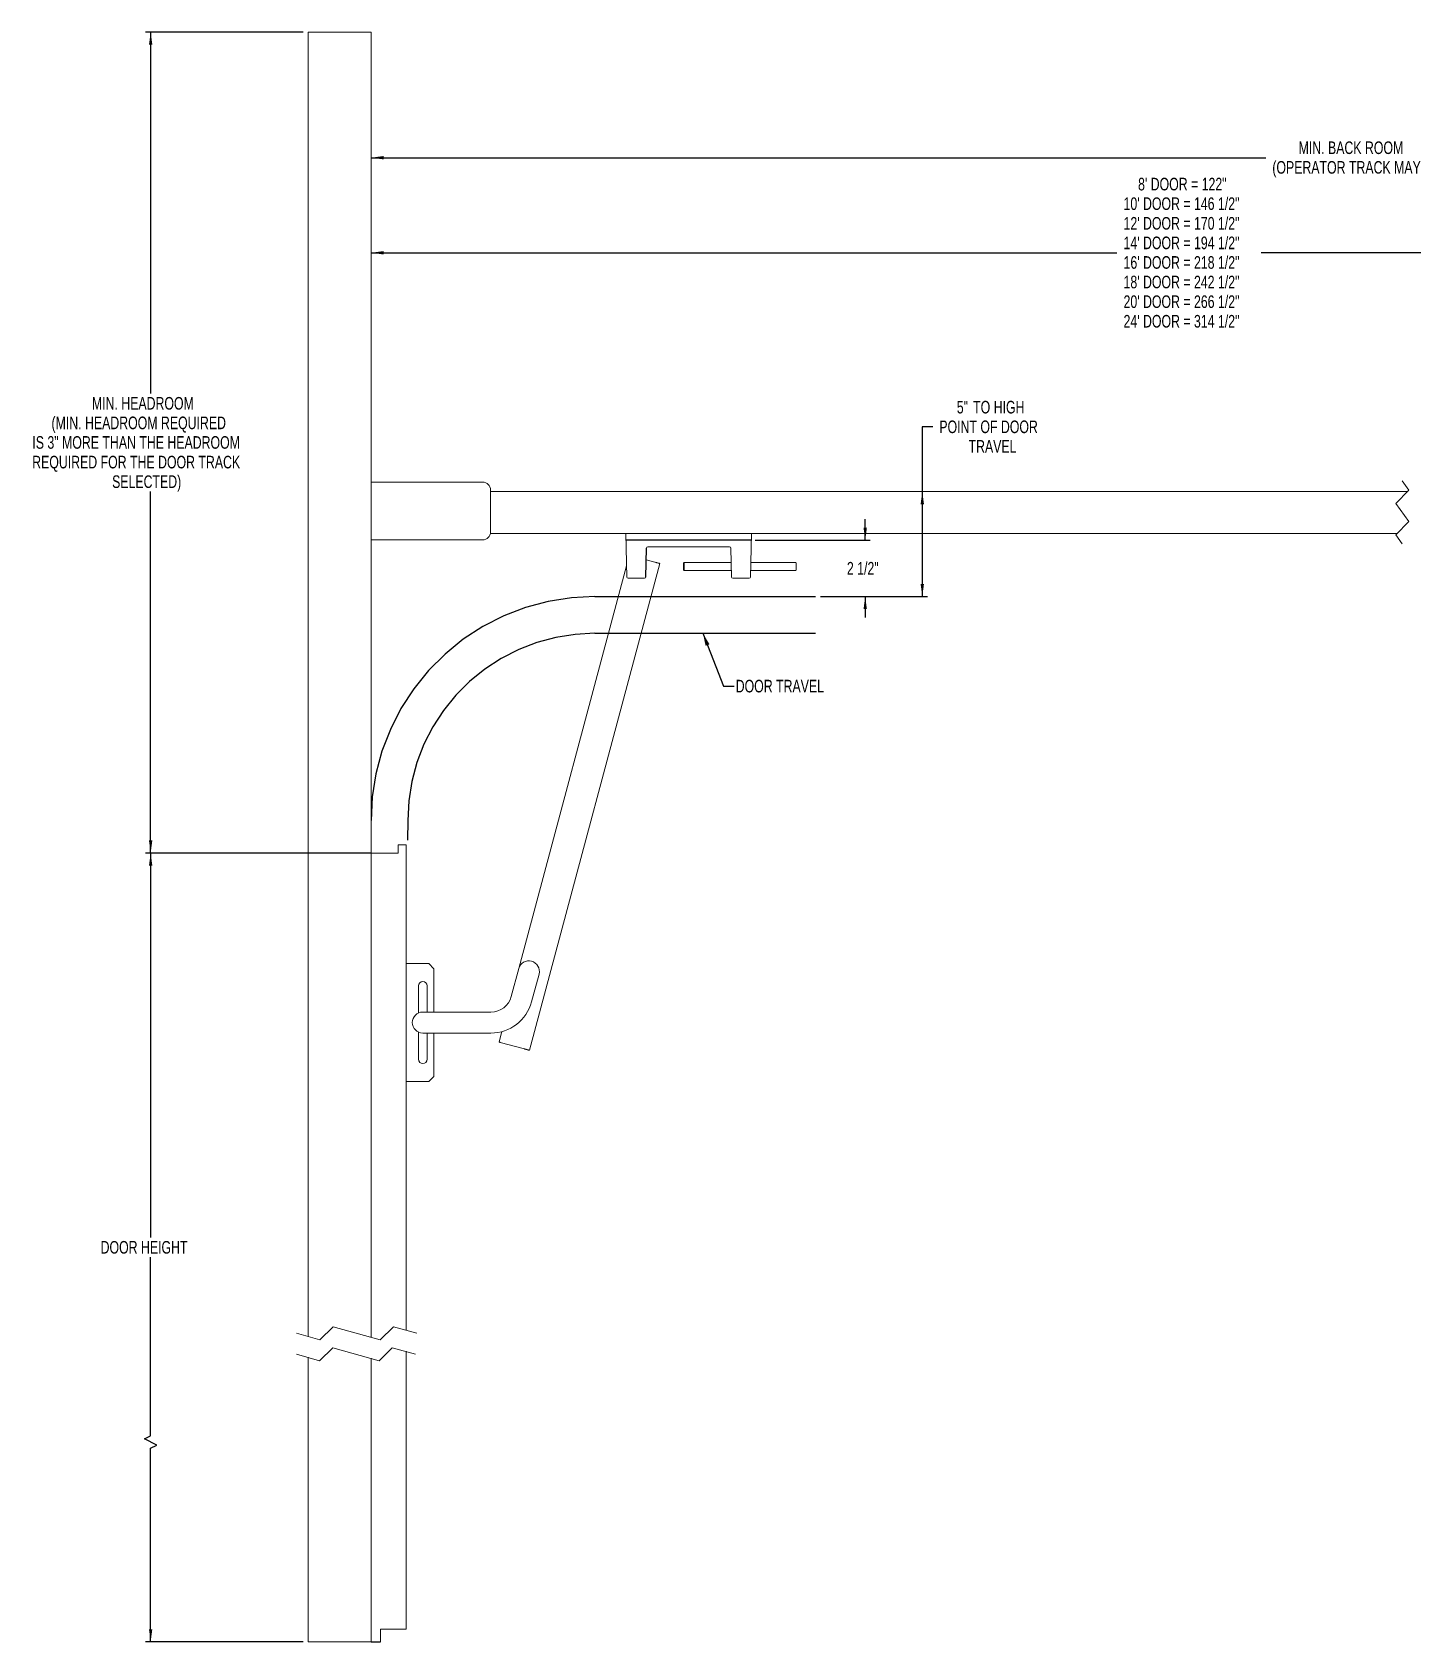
# Model space of a CAD drawing. Header units: inches. Extents: x 0.8 to 33.3, y 1.3 to 20.5.
# Drawn here: x 0.83 to 17.27, y 1.3 to 20.47 of the extents above; entities that cross this region are included whole.
import ezdxf
from ezdxf.lldxf.tags import DXFTag

# ---------------------------------------------------------------- set-up
doc = ezdxf.new("R2010")
doc.units = ezdxf.units.IN
doc.header["$MEASUREMENT"] = 0
doc.layers.add('DIM', color=1, linetype='Continuous')
doc.styles.add('SLDTEXTSTYLE0', font='ARIAL.TTF', dxfattribs={"width": 0.7})
doc.styles.get("Standard").update_dxf_attribs({"font": 'ARIAL.TTF'})
tags = doc.linetypes.add('CENTERX2', pattern=[0.8, 0.5, -0.1, 0.1, -0.1]).pattern_tags.tags
tags[10:11] = [DXFTag(74, 4), DXFTag(75, 0), DXFTag(340, '0'), DXFTag(46, 1.0), DXFTag(50, 0.0), DXFTag(44, 0.0), DXFTag(45, 0.0)]
tags[8:9] = [DXFTag(74, 4), DXFTag(75, 0), DXFTag(340, '0'), DXFTag(46, 1.0), DXFTag(50, 0.0), DXFTag(44, 0.0), DXFTag(45, 0.0)]
tags[6:7] = [DXFTag(74, 4), DXFTag(75, 0), DXFTag(340, '0'), DXFTag(46, 1.0), DXFTag(50, 0.0), DXFTag(44, 0.0), DXFTag(45, 0.0)]
tags[4:5] = [DXFTag(74, 4), DXFTag(75, 0), DXFTag(340, '0'), DXFTag(46, 1.0), DXFTag(50, 0.0), DXFTag(44, 0.0), DXFTag(45, 0.0)]
tags = doc.linetypes.add('HIDDEN', pattern=[0.075, 0.05, -0.025]).pattern_tags.tags
tags[6:7] = [DXFTag(74, 4), DXFTag(75, 0), DXFTag(340, '0'), DXFTag(46, 1.0), DXFTag(50, 0.0), DXFTag(44, 0.0), DXFTag(45, 0.0)]
tags[4:5] = [DXFTag(74, 4), DXFTag(75, 0), DXFTag(340, '0'), DXFTag(46, 1.0), DXFTag(50, 0.0), DXFTag(44, 0.0), DXFTag(45, 0.0)]
doc.dimstyles.new('SLDDIMSTYLE0', dxfattribs={"dimtxt": 0.15, "dimasz": 0.15, "dimexe": 0, "dimexo": 0.0625, "dimgap": 0.0375, "dimtad": 0, "dimtih": 1, "dimtoh": 1, "dimdec": 3, "dimlfac": 4, "dimrnd": 1e-09, "dimzin": 12, "dimdsep": 46, "dimtxsty": 'SLDTEXTSTYLE0', "dimsah": 1, "dimcen": 0.09, "dimadec": 0, "dimazin": 0, "dimtfac": 1, "dimtdec": 3, "dimtofl": 0, "dimtmove": 0, "dimatfit": 3, "dimfxl": 0, "dimtolj": 1, "dimtzin": 12, "dimarcsym": 0})
doc.dimstyles.new('SLDDIMSTYLE1', dxfattribs={"dimtxt": 0.15, "dimasz": 0.15, "dimexe": 0, "dimexo": 0.0625, "dimgap": 0.0375, "dimtad": 0, "dimtih": 1, "dimtoh": 1, "dimdec": 3, "dimlfac": 4, "dimrnd": 1e-09, "dimzin": 12, "dimdsep": 46, "dimtxsty": 'SLDTEXTSTYLE0', "dimsah": 1, "dimcen": 0.09, "dimadec": 0, "dimazin": 0, "dimtfac": 1, "dimtdec": 3, "dimtofl": 0, "dimtmove": 0, "dimatfit": 3, "dimfxl": 0, "dimtolj": 1, "dimtzin": 12, "dimarcsym": 0})
doc.dimstyles.new('SLDDIMSTYLE2', dxfattribs={"dimtxt": 0.15, "dimasz": 0.15, "dimexe": 0, "dimexo": 0.0625, "dimgap": 0.0375, "dimtad": 0, "dimtih": 1, "dimtoh": 1, "dimdec": 0, "dimrnd": 1e-09, "dimzin": 0, "dimdsep": 46, "dimtxsty": 'Standard', "dimsah": 1, "dimcen": 0.09, "dimadec": 0, "dimazin": 0, "dimtfac": 1, "dimtdec": 0, "dimtofl": 0, "dimtmove": 0, "dimatfit": 3, "dimfxl": 0, "dimtolj": 1, "dimtzin": 0, "dimarcsym": 0})

# ---------------------------------------------------------------- blocks, each defined once
blk = doc.blocks.new('*D9')
at = {"layer": 'DIM'}
for p, q in [((11.553, 15.77), (11.428, 15.77)), ((11.428, 15.77), (11.428, 15)), ((11.428, 15), (11.428, 13.75)), ((10.217, 13.75), (11.488, 13.75))]:
    blk.add_line(p, q, dxfattribs=at)
for points in [[(11.428, 15), (11.408, 14.85), (11.448, 14.85)], [(11.428, 13.75), (11.448, 13.9), (11.408, 13.9)]]:
    blk.add_solid(points, dxfattribs=at)
at = {"layer": 'DIM', "char_height": 0.15, "attachment_point": 1, "style": 'SLDTEXTSTYLE0'}
for s, insert in [('5"', (11.839, 16.08)), (' TO HIGH', (11.993, 16.08)), ('POINT OF DOOR', (11.631, 15.846)), ('TRAVEL', (11.979, 15.613))]:
    blk.add_mtext(s, dxfattribs=dict(at, insert=insert))
blk = doc.blocks.new('*D10')
at = {"layer": 'DIM'}
for p, q in [((10.748, 14.42), (10.748, 14.67)), ((9.438, 14.42), (10.808, 14.42)), ((10.217, 13.75), (10.808, 13.75)), ((10.748, 13.75), (10.748, 13.5))]:
    blk.add_line(p, q, dxfattribs=at)
for points in [[(10.748, 14.42), (10.768, 14.57), (10.728, 14.57)], [(10.748, 13.75), (10.728, 13.6), (10.768, 13.6)]]:
    blk.add_solid(points, dxfattribs=at)
at = {"layer": 'DIM', "insert": (10.53, 14.162), "char_height": 0.15, "attachment_point": 1, "style": 'SLDTEXTSTYLE0'}
blk.add_mtext('2 1/2"', dxfattribs=at)
blk = doc.blocks.new('*D11')
at = {"layer": 'DIM'}
for p, q in [((4.052, 20.47), (2.177, 20.47)), ((2.237, 20.47), (2.237, 16.166)), ((2.237, 10.696), (2.237, 15)), ((4.052, 10.696), (2.177, 10.696))]:
    blk.add_line(p, q, dxfattribs=at)
for points in [[(2.237, 20.47), (2.217, 20.32), (2.257, 20.32)], [(2.237, 10.696), (2.257, 10.846), (2.217, 10.846)]]:
    blk.add_solid(points, dxfattribs=at)
at = {"layer": 'DIM', "char_height": 0.15, "attachment_point": 1, "style": 'SLDTEXTSTYLE0'}
for s, insert in [('MIN. HEADROOM', (1.537, 16.126)), ('(MIN. HEADROOM REQUIRED', (1.056, 15.893)), ('IS 3" MORE THAN THE HEADROOM', (0.828, 15.66)), ('REQUIRED FOR THE DOOR TRACK', (0.826, 15.426)), ('SELECTED)', (1.778, 15.193))]:
    blk.add_mtext(s, dxfattribs=dict(at, insert=insert))
blk = doc.blocks.new('*D12')
at = {"layer": 'DIM'}
for p, q in [((4.224, 10.696), (2.177, 10.696)), ((2.237, 10.696), (2.237, 6.117)), ((2.237, 3.759), (2.237, 5.884)), ((2.162, 3.722), (2.237, 3.759)), ((2.312, 3.647), (2.162, 3.722)), ((2.237, 3.609), (2.312, 3.647)), ((2.237, 1.305), (2.237, 3.609)), ((4.052, 1.305), (2.177, 1.305))]:
    blk.add_line(p, q, dxfattribs=at)
for points in [[(2.237, 10.696), (2.217, 10.546), (2.257, 10.546)], [(2.237, 1.305), (2.257, 1.455), (2.217, 1.455)]]:
    blk.add_solid(points, dxfattribs=at)
at = {"layer": 'DIM', "insert": (1.641, 6.077), "char_height": 0.15, "attachment_point": 1, "style": 'SLDTEXTSTYLE0'}
blk.add_mtext('DOOR HEIGHT', dxfattribs=at)
blk = doc.blocks.new('*D13')
at = {"layer": 'DIM'}
for p, q in [((4.862, 17.843), (13.747, 17.843)), ((19.402, 17.843), (15.463, 17.843)), ((19.44, 17.768), (19.402, 17.843)), ((19.515, 17.918), (19.44, 17.768)), ((19.552, 17.843), (19.515, 17.918)), ((24.349, 17.843), (19.552, 17.843)), ((24.349, 15.204), (24.349, 17.903))]:
    blk.add_line(p, q, dxfattribs=at)
for points in [[(4.862, 17.843), (5.012, 17.823), (5.012, 17.863)], [(24.349, 17.843), (24.199, 17.863), (24.199, 17.823)]]:
    blk.add_solid(points, dxfattribs=at)
at = {"layer": 'DIM', "char_height": 0.15, "attachment_point": 1, "style": 'SLDTEXTSTYLE0'}
for s, insert in [('8\' DOOR = 122"', (13.998, 18.736)), ('10\' DOOR = 146 1/2"', (13.825, 18.503)), ('12\' DOOR = 170 1/2"', (13.825, 18.269)), ('14\' DOOR = 194 1/2"', (13.825, 18.036)), ('16\' DOOR = 218 1/2"', (13.825, 17.803)), ('18\' DOOR = 242 1/2"', (13.825, 17.57)), ('20\' DOOR = 266 1/2"', (13.825, 17.336)), ('24\' DOOR = 314 1/2"', (13.825, 17.103))]:
    blk.add_mtext(s, dxfattribs=dict(at, insert=insert))
blk = doc.blocks.new('*D14')
at = {"layer": 'DIM'}
for p, q in [((4.862, 18.975), (15.518, 18.975)), ((25.449, 18.975), (21.754, 18.975)), ((25.486, 18.9), (25.449, 18.975)), ((25.561, 19.05), (25.486, 18.9)), ((25.599, 18.975), (25.561, 19.05)), ((32.411, 18.975), (25.599, 18.975)), ((32.411, 14.095), (32.411, 19.035))]:
    blk.add_line(p, q, dxfattribs=at)
for points in [[(4.862, 18.975), (5.012, 18.955), (5.012, 18.995)], [(32.411, 18.975), (32.261, 18.995), (32.261, 18.955)]]:
    blk.add_solid(points, dxfattribs=at)
at = {"layer": 'DIM', "char_height": 0.15, "attachment_point": 1, "style": 'SLDTEXTSTYLE0'}
for s, insert in [('MIN. BACK ROOM', (15.91, 19.169)), (' = DOOR HEIGHT + 4\'-10" (ALLOWS FOR ACCESS)', (17.346, 19.169)), ('(OPERATOR TRACK MAY NEED TO BE SHORTENED FOR MIN. BACKROOM)', (15.597, 18.935))]:
    blk.add_mtext(s, dxfattribs=dict(at, insert=insert))

msp = doc.modelspace()

# ---------------------------------------------------------------- linework, layer by layer
at = {"color": 7, "linetype": 'Continuous', "lineweight": 15}
for p, q in [((4.111605, 20.469535), (4.861605, 20.469535)), ((4.111605, 20.469535), (4.111605, 4.943005)), ((4.861605, 20.469535), (4.861605, 4.933977)), ((4.861605, 15.112378), (4.902979, 15.112378)), ((6.191478, 15.112378), (4.902979, 15.112378)), ((6.285229, 14.518628), (6.285229, 15.018628)), ((6.285229, 14.999878), (17.207984, 14.999878)), ((4.902979, 14.424877), (4.861605, 14.424877)), ((4.902979, 14.424877), (6.191478, 14.424877)), ((6.283335, 14.499878), (17.082984, 14.499878)), ((7.910032, 13.981885), (7.896468, 14.499878)), ((9.394901, 14.499878), (9.381338, 13.981885)), ((8.13959, 14.187047), (8.241266, 14.159803)), ((9.079271, 14.342278), (8.158267, 14.342278)), ((9.131073, 14.342278), (9.079271, 14.342278)), ((9.155122, 13.981885), (9.146068, 14.32767)), ((7.906474, 14.11775), (6.621054, 9.320499)), ((8.301637, 14.143627), (6.748722, 8.348072)), ((8.583185, 14.068527), (8.583185, 14.147278)), ((8.590685, 14.154778), (8.590685, 14.061027)), ((9.926934, 14.147278), (9.926934, 14.068527)), ((8.119223, 13.967278), (7.925027, 13.967278)), ((9.366343, 13.967278), (9.170117, 13.967278)), ((5.185479, 10.793994), (5.185479, 10.696493)), ((5.185479, 10.793994), (5.188518, 10.793994)), ((5.188518, 10.793994), (5.200967, 10.793994)), ((5.200967, 10.793994), (5.205838, 10.793994)), ((5.205838, 10.793994), (5.280479, 10.793994)), ((5.280479, 10.793994), (5.280479, 5.018002)), ((5.185479, 10.696493), (4.861605, 10.696493)), ((5.280479, 9.381292), (5.549103, 9.381292)), ((5.549103, 9.381292), (5.611604, 9.318792)), ((5.611604, 8.803167), (5.611604, 9.318792)), ((6.621054, 9.320499), (6.532085, 8.988462)), ((6.773567, 8.923758), (6.862536, 9.255794)), ((5.427354, 8.792401), (5.427354, 9.115042)), ((5.528854, 9.115042), (5.528854, 8.803167)), ((5.913603, 8.803167), (5.478103, 8.803167)), ((5.913603, 8.803167), (5.978104, 8.803167)), ((6.000604, 8.803167), (5.978104, 8.803167)), ((6.290604, 8.803167), (6.000604, 8.803167)), ((5.427354, 8.240042), (5.427354, 8.563933)), ((5.478103, 8.553167), (5.523247, 8.553167)), ((5.523247, 8.553167), (5.913603, 8.553167)), ((5.528854, 8.553167), (5.528854, 8.240042)), ((5.611604, 8.037542), (5.611604, 8.553167)), ((5.978104, 8.553167), (5.913603, 8.553167)), ((5.978104, 8.553167), (6.000604, 8.553167)), ((6.000604, 8.553167), (6.290604, 8.553167)), ((6.420013, 8.570204), (6.386499, 8.445129)), ((6.401592, 8.441085), (6.688351, 8.364248)), ((5.280479, 7.975042), (5.549103, 7.975042)), ((5.611604, 8.037542), (5.549103, 7.975042)), ((4.111605, 4.692469), (4.111605, 1.304958)), ((4.861605, 4.680895), (4.861605, 1.304958)), ((5.280479, 4.763797), (5.280479, 1.455209)), ((5.188518, 1.455209), (4.97423, 1.455209)), ((4.97423, 1.455209), (4.97423, 1.304958)), ((5.200967, 1.455209), (5.188518, 1.455209)), ((5.205838, 1.455209), (5.200967, 1.455209)), ((5.280479, 1.455209), (5.205838, 1.455209)), ((4.111605, 1.304958), (4.861605, 1.304958))]:
    msp.add_line(p, q, dxfattribs=at)
at = {"color": 7, "linetype": 'HIDDEN', "lineweight": 0}
for p, q in [((17.224224, 15.017225), (17.066743, 14.859745)), ((17.145484, 15.125985), (17.224224, 15.017225)), ((17.066743, 14.859745), (17.224224, 14.642225)), ((17.224224, 14.642225), (17.066743, 14.484745)), ((17.066743, 14.484745), (17.145484, 14.375985)), ((4.410128, 5.056873), (4.252648, 4.899392)), ((4.970523, 4.899392), (4.410128, 5.056873)), ((5.128003, 5.056873), (4.970523, 4.899392)), ((5.408201, 4.978132), (5.128003, 5.056873)), ((4.252648, 4.899392), (3.972451, 4.978132)), ((4.40591, 4.806873), (4.248429, 4.649392)), ((4.957867, 4.649392), (4.40591, 4.806873)), ((5.115347, 4.806873), (4.957867, 4.649392)), ((5.391326, 4.728132), (5.115347, 4.806873)), ((4.248429, 4.649392), (3.972451, 4.728132))]:
    msp.add_line(p, q, dxfattribs=at)
for p, q in [((9.392804, 14.419779), (7.898565, 14.419779)), ((8.134218, 13.981885), (8.143272, 14.32767)), ((4.861605, 1.304958), (4.97423, 1.304958))]:
    msp.add_line(p, q)
at = {"color": 0, "linetype": 'CENTERX2'}
for p, q in [((6.703049, 13.619453), (6.442645, 13.519493)), ((6.972476, 13.691645), (6.703049, 13.619453)), ((7.247972, 13.73528), (6.972476, 13.691645)), ((7.52652, 13.749878), (7.247972, 13.73528)), ((7.52652, 13.749878), (10.157438, 13.749878)), ((6.442645, 13.519493), (6.194116, 13.39286)), ((5.960185, 13.240945), (5.743416, 13.065408)), ((6.194116, 13.39286), (5.960185, 13.240945)), ((7.06345, 13.263647), (6.838263, 13.203309)), ((7.29371, 13.300118), (7.06345, 13.263647)), ((7.52652, 13.312318), (7.29371, 13.300118)), ((7.52652, 13.312318), (10.157438, 13.312318)), ((5.743416, 13.065408), (5.546182, 12.868174)), ((6.620617, 13.119762), (6.412896, 13.013924)), ((6.838263, 13.203309), (6.620617, 13.119762)), ((5.546182, 12.868174), (5.370645, 12.651405)), ((6.217376, 12.886952), (6.0362, 12.740238)), ((6.412896, 13.013924), (6.217376, 12.886952)), ((5.370645, 12.651405), (5.218728, 12.417473)), ((6.0362, 12.740238), (5.871351, 12.57539)), ((5.871351, 12.57539), (5.724638, 12.394213)), ((5.218728, 12.417473), (5.092097, 12.168944)), ((5.724638, 12.394213), (5.597666, 12.198693)), ((5.092097, 12.168944), (4.992137, 11.908539)), ((5.597666, 12.198693), (5.491827, 11.990972)), ((4.992137, 11.908539), (4.919945, 11.639113)), ((5.491827, 11.990972), (5.40828, 11.773327)), ((5.40828, 11.773327), (5.347941, 11.54814)), ((4.919945, 11.639113), (4.876309, 11.363617)), ((5.347941, 11.54814), (5.311472, 11.31788)), ((4.876309, 11.363617), (4.86171, 11.085068)), ((5.311472, 11.31788), (5.299271, 11.085068)), ((5.299271, 11.085068), (5.297354, 10.850244))]:
    msp.add_line(p, q, dxfattribs=at)
at = {"color": 0, "linetype": 'Continuous'}
msp.add_line((4.853603, 10.696493), (4.111605, 10.696493), dxfattribs=at)
at = {"color": 7, "linetype": 'Continuous', "lineweight": 15, "flags": 128}
for points in [[(8.241266, 14.159803), (8.247155, 14.158225), (8.252817, 14.156708), (8.258036, 14.155309), (8.26261, 14.154083), (8.266364, 14.153078), (8.269153, 14.15233), (8.270871, 14.15187), (8.271451, 14.151714)], [(8.271451, 14.151714), (8.2726, 14.151407), (8.275872, 14.150531), (8.280768, 14.149219), (8.286544, 14.147671), (8.292319, 14.146124), (8.297215, 14.144812), (8.300488, 14.143934), (8.301637, 14.143627)], [(6.401592, 8.441085), (6.395817, 8.442633), (6.39092, 8.443944), (6.387648, 8.444821), (6.386499, 8.445129)], [(5.522821, 8.216793), (5.527125, 8.227657), (5.528854, 8.240792)], [(6.718537, 8.35616), (6.717956, 8.356316), (6.716239, 8.356775), (6.71345, 8.357523), (6.709696, 8.358529), (6.705121, 8.359755), (6.699902, 8.361153), (6.69424, 8.36267), (6.688351, 8.364248)], [(6.748722, 8.348072), (6.747573, 8.34838), (6.744301, 8.349256), (6.739405, 8.350568), (6.73363, 8.352116), (6.727853, 8.353663), (6.722957, 8.354976), (6.719686, 8.355852), (6.718537, 8.35616)]]:
    msp.add_lwpolyline(points, dxfattribs=at)
at = {"color": 7, "linetype": 'Continuous', "lineweight": 15}
for centre, radius, start, end in [((6.191478, 15.018628), 0.093751, 0.0000473, 89.9999527), ((6.191477, 14.518629), 0.093752, 270.0007677, 359.9992323), ((8.15827, 14.327275), 0.015003, 90.0090361, 178.4922299), ((9.131072, 14.327277), 0.015001, 1.5006602, 89.9980738), ((7.925026, 13.982277), 0.015, 181.5007813, 270.0025534), ((8.119224, 13.982277), 0.015, 269.9974466, 358.4992187), ((9.170117, 13.982277), 0.015, 181.5007813, 270.0025534), ((9.366342, 13.982279), 0.015001, 270.0045586, 358.4921068), ((6.741795, 9.288146), 0.125, 345.0001619, 164.9997816), ((5.478104, 9.11504), 0.05075, 0.002817, 179.997183), ((6.290603, 9.053167), 0.25, 270.0001196, 345.0000321), ((6.290604, 9.053168), 0.500001, 270.0000482, 344.999969), ((5.478104, 8.678167), 0.125, 90.0002321, 269.9997679), ((5.478103, 8.240792), 0.050749, 179.9999026, 218.9346259), ((5.478104, 8.240042), 0.05075, 180.0006061, 359.9993939)]:
    msp.add_arc(centre, radius, start, end, dxfattribs=at)
for points in [[(8.590685, 14.154778), (8.583185, 14.147278)], [(8.583185, 14.068527), (8.590685, 14.061027)], [(9.150595, 14.154777), (8.590685, 14.154778)], [(8.590685, 14.061027), (9.15305, 14.061027)], [(9.38341, 14.061027), (9.919434, 14.061027)], [(9.919434, 14.154778), (9.385865, 14.154778)], [(9.926934, 14.147278), (9.919434, 14.154778)], [(9.919434, 14.061027), (9.926934, 14.068527)], [(6.420013, 8.570204), (6.386499, 8.445129)]]:
    msp.add_open_spline(points, degree=1, dxfattribs=at)

# ---------------------------------------------------------------- texts
at = {"layer": 'DIM', "insert": (9.205527, 12.758846), "char_height": 0.15, "attachment_point": 1, "style": 'SLDTEXTSTYLE0'}
msp.add_mtext('DOOR TRAVEL', dxfattribs=at)

# ---------------------------------------------------------------- dimensions: what is measured, and where the dimension line sits
at = {"layer": 'DIM'}
for base, p1, p2, text, picture, middle in [((2.236604, 10.696493), (4.111604, 20.469534), (4.111604, 10.696493), '<>\\P(MIN. HEADROOM REQUIRED\\PIS 3" MORE THAN THE HEADROOM\\PREQUIRED FOR THE DOOR TRACK\\PSELECTED)', '*D11', (2.236604, 15.583014)), ((11.428249, 13.749878), (5.464104, 14.999878), (10.157438, 13.749878), '<> TO HIGH\\PPOINT OF DOOR\\PTRAVEL', '*D9', (11.428249, 15.769583)), ((2.236604, 1.304958), (4.839229, 10.696493), (4.111604, 1.304958), 'DOOR HEIGHT', '*D12', (2.236604, 6.000726))]:
    dim = msp.add_linear_dim(base=base, p1=p1, p2=p2, angle=90, text=text, dimstyle='SLDDIMSTYLE0', dxfattribs=at)
    dim.commit()
    dim.dimension.update_dxf_attribs({"geometry": picture, "text_midpoint": middle})
for base, p1, text, picture, middle in [((4.861604, 17.84272), (24.34882, 15.143628), '8\' DOOR = 122"\\P10\' DOOR = 146 1/2"\\P12\' DOOR = 170 1/2"\\P14\' DOOR = 194 1/2"\\P16\' DOOR = 218 1/2"\\P18\' DOOR = 242 1/2"\\P20\' DOOR = 266 1/2"\\P24\' DOOR = 314 1/2"', '*D13', (14.605212, 17.84272)), ((4.861604, 18.975308), (32.41132, 14.035478), 'MIN. BACK ROOM = DOOR HEIGHT + 4\'-10" (ALLOWS FOR ACCESS)\\P(OPERATOR TRACK MAY NEED TO BE SHORTENED FOR MIN. BACKROOM)', '*D14', (18.636462, 18.975308))]:
    dim = msp.add_linear_dim(base=base, p1=p1, p2=(4.861604, 20.469534), text=text, dimstyle='SLDDIMSTYLE0', dxfattribs=at)
    dim.commit()
    dim.dimension.update_dxf_attribs({"geometry": picture, "text_midpoint": middle})
dim = msp.add_linear_dim(base=(10.74773, 13.749878), p1=(9.378192, 14.419778), p2=(10.157438, 13.749878), angle=90, dimstyle='SLDDIMSTYLE1', dxfattribs=at)
dim.commit()
dim.dimension.update_dxf_attribs({"geometry": '*D10', "text_midpoint": (10.74773, 14.084828)})

# ---------------------------------------------------------------- leaders
msp.add_leader([(8.815352, 13.312318), (9.060754, 12.683721), (9.185754, 12.683721)], dimstyle='SLDDIMSTYLE2', override={"dimscale": 1, "dimgap": 0.0375, "dimtad": 0, "dimclrd": 0}, dxfattribs=at)

doc.saveas('drawing.dxf')
